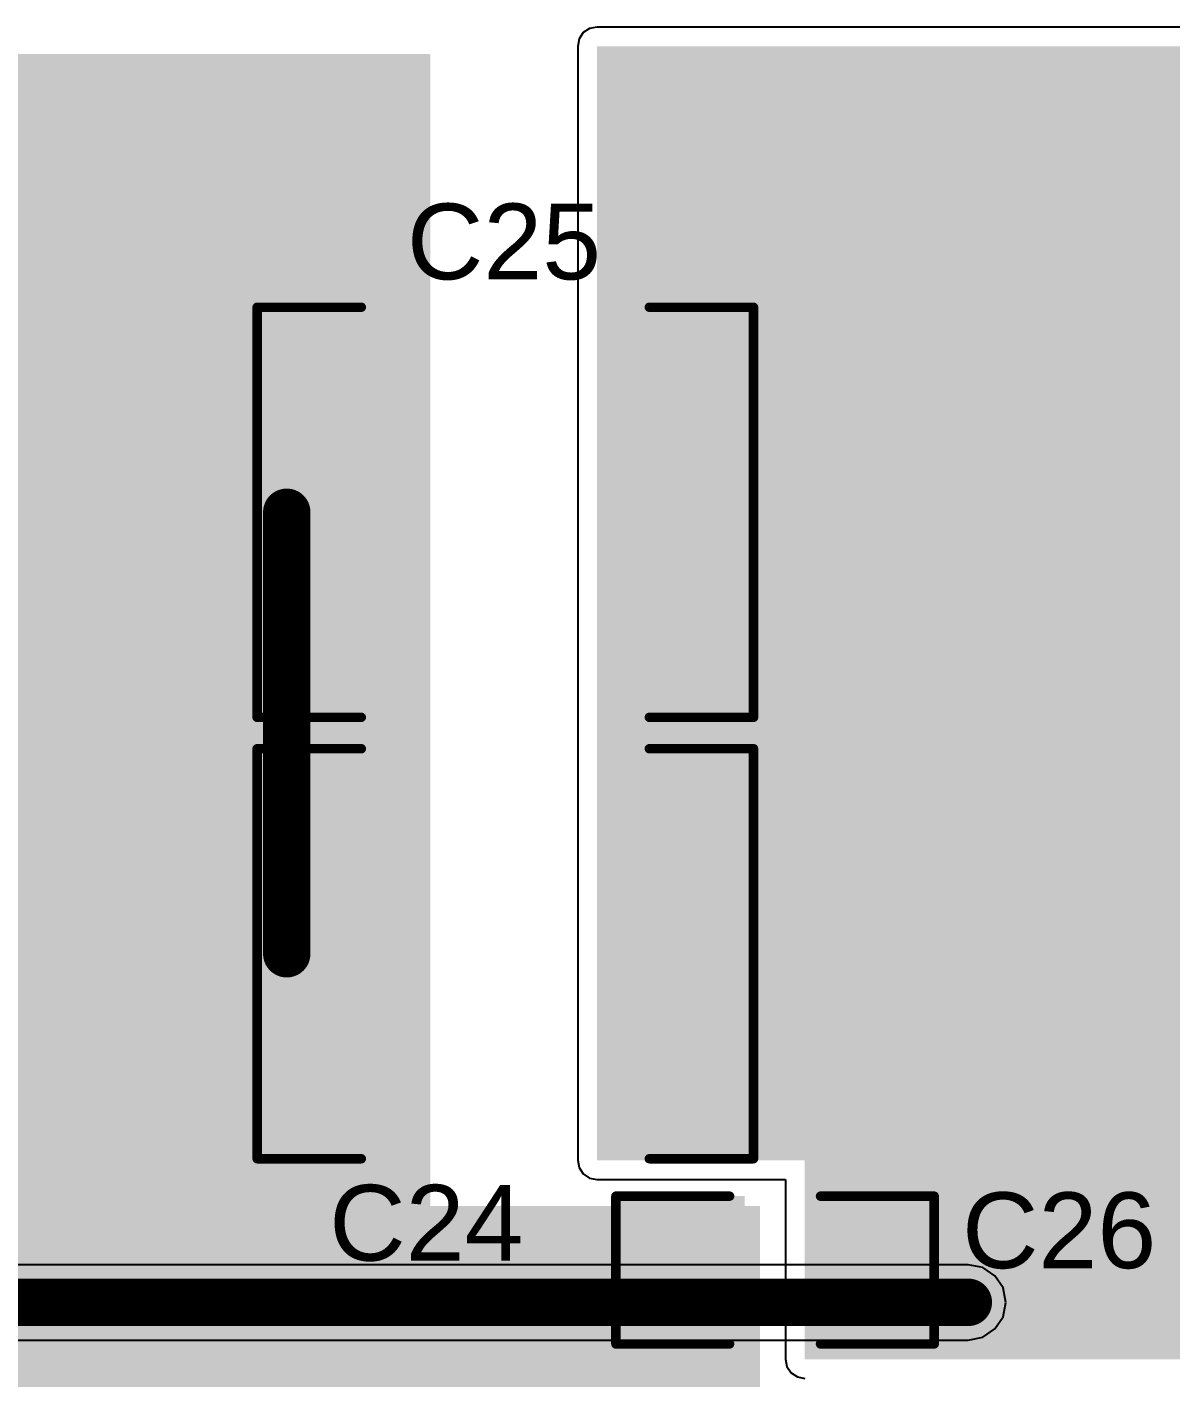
# Model space of a CAD drawing. Header units: millimetres. Extents: x 0 to 5381, y 0 to 5431.
# Drawn here: x 43.51 to 58.85, y 17.1 to 35.21 of the extents above; entities that cross this region are included whole.
import ezdxf

# ---------------------------------------------------------------- set-up
doc = ezdxf.new("R2010")
doc.units = ezdxf.units.MM
for name, color, linetype in [('BottomLayer', 5, 'Continuous'), ('BottomSolder', 6, 'Continuous'), ('TopLayer', 1, 'Continuous'), ('TopOverlay', 2, 'Continuous'), ('TopPaste', 8, 'Continuous'), ('TopSolder', 216, 'Continuous'), ('ViaHoleLayer', 16, 'Continuous')]:
    doc.layers.add(name, color=color, linetype=linetype)
doc.styles.add('Arial', font='', dxfattribs={"height": 0.2})
doc.styles.get('Arial').set_extended_font_data('Arial')

# ---------------------------------------------------------------- blocks, each defined once
blk = doc.blocks.new('D2P____48')
at = {"layer": 'TopLayer'}
for points in [[(-5.715, 9.78), (5.715, 9.78), (5.715, 0.89), (-5.715, 0.89)], [(-3.58, -3.43), (-1.5, -3.43), (-1.5, -7.24), (-3.58, -7.24)], [(1.5, -3.43), (3.58, -3.43), (3.58, -7.24), (1.5, -7.24)]]:
    blk.add_hatch(color=1, dxfattribs=at).paths.add_polyline_path(points)
at = {"layer": 'TopPaste'}
for points in [[(-5.715, 9.78), (5.715, 9.78), (5.715, 0.89), (-5.715, 0.89)], [(-3.58, -3.43), (-1.5, -3.43), (-1.5, -7.24), (-3.58, -7.24)], [(1.5, -3.43), (3.58, -3.43), (3.58, -7.24), (1.5, -7.24)]]:
    blk.add_hatch(color=8, dxfattribs=at).paths.add_polyline_path(points)
at = {"layer": 'TopSolder'}
for points in [[(-5.817, 9.882), (5.817, 9.882), (5.817, 0.788), (-5.817, 0.788)], [(-3.682, -3.328), (-1.398, -3.328), (-1.398, -7.342), (-3.682, -7.342)], [(1.398, -3.328), (3.682, -3.328), (3.682, -7.342), (1.398, -7.342)]]:
    blk.add_hatch(color=216, dxfattribs=at).paths.add_polyline_path(points)
at = {"layer": 'TopOverlay', "const_width": 0.254}
for points in [[(-5.207, 0.508), (-5.207, -1.626)], [(5.105, 0.508), (5.105, -1.626)], [(-5.207, -1.626), (5.105, -1.626)], [(-3.962, -5.207), (-3.835, -5.334)], [(-3.962, -5.207), (-3.962, -5.461)], [(-3.835, -5.334), (-3.962, -5.461)]]:
    blk.add_lwpolyline(points, dxfattribs=at)
at = {"layer": 'TopOverlay', "const_width": 0.127}
for points in [[(-5.27, 0.508, 1), (-5.144, 0.508, 1)], [(5.042, 0.508, 1), (5.169, 0.508, 1)], [(-5.27, -1.626, 1), (-5.144, -1.626, 1)], [(-5.27, -1.626, 1), (-5.144, -1.626, 1)], [(5.042, -1.626, 1), (5.169, -1.626, 1)], [(5.042, -1.626, 1), (5.169, -1.626, 1)], [(-4.026, -5.207, 1), (-3.899, -5.207, 1)], [(-4.026, -5.207, 1), (-3.899, -5.207, 1)], [(-3.899, -5.334, 1), (-3.772, -5.334, 1)], [(-3.899, -5.334, 1), (-3.772, -5.334, 1)], [(-4.026, -5.461, 1), (-3.899, -5.461, 1)], [(-4.026, -5.461, 1), (-3.899, -5.461, 1)]]:
    blk.add_lwpolyline(points, format="xyb", close=True, dxfattribs=at)
blk = doc.blocks.new('C___1206_58')
at = {"layer": 'TopLayer'}
for points in [[(-2.032, 0.889), (-0.508, 0.889), (-0.508, -0.889), (-2.032, -0.889)], [(0.508, 0.889), (2.032, 0.889), (2.032, -0.889), (0.508, -0.889)]]:
    blk.add_hatch(color=1, dxfattribs=at).paths.add_polyline_path(points)
at = {"layer": 'TopPaste'}
for points in [[(-2.032, 0.889), (-0.508, 0.889), (-0.508, -0.889), (-2.032, -0.889)], [(0.508, 0.889), (2.032, 0.889), (2.032, -0.889), (0.508, -0.889)]]:
    blk.add_hatch(color=8, dxfattribs=at).paths.add_polyline_path(points)
at = {"layer": 'TopSolder'}
for points in [[(-2.1336, 0.9906), (-0.4064, 0.9906), (-0.4064, -0.9906), (-2.1336, -0.9906)], [(0.4064, 0.9906), (2.1336, 0.9906), (2.1336, -0.9906), (0.4064, -0.9906)]]:
    blk.add_hatch(color=216, dxfattribs=at).paths.add_polyline_path(points)
at = {"layer": 'TopOverlay', "const_width": 0.127}
for points in [[(-2.1336, -0.9906), (-2.1336, 0.9906)], [(-2.1336, 0.9906), (-0.6096, 0.9906)], [(0.6096, 0.9906), (2.1336, 0.9906)], [(2.1336, -0.9906), (2.1336, 0.9906)], [(-2.1336, -0.9906), (-0.6096, -0.9906)], [(0.6096, -0.9906), (2.1336, -0.9906)]]:
    blk.add_lwpolyline(points, dxfattribs=at)
at = {"layer": 'TopOverlay', "const_width": 0.0635}
for points in [[(-2.16535, 0.9906, 1), (-2.10185, 0.9906, 1)], [(-2.16535, 0.9906, 1), (-2.10185, 0.9906, 1)], [(-0.64135, 0.9906, 1), (-0.57785, 0.9906, 1)], [(0.57785, 0.9906, 1), (0.64135, 0.9906, 1)], [(2.10185, 0.9906, 1), (2.16535, 0.9906, 1)], [(2.10185, 0.9906, 1), (2.16535, 0.9906, 1)], [(-2.16535, -0.9906, 1), (-2.10185, -0.9906, 1)], [(-2.16535, -0.9906, 1), (-2.10185, -0.9906, 1)], [(-0.64135, -0.9906, 1), (-0.57785, -0.9906, 1)], [(0.57785, -0.9906, 1), (0.64135, -0.9906, 1)], [(2.10185, -0.9906, 1), (2.16535, -0.9906, 1)], [(2.10185, -0.9906, 1), (2.16535, -0.9906, 1)]]:
    blk.add_lwpolyline(points, format="xyb", close=True, dxfattribs=at)
blk = doc.blocks.new('C___2220_59')
at = {"layer": 'TopLayer'}
for points in [[(-3.2, 2.6), (-2, 2.6), (-2, -2.6), (-3.2, -2.6)], [(2, 2.6), (3.2, 2.6), (3.2, -2.6), (2, -2.6)]]:
    blk.add_hatch(color=1, dxfattribs=at).paths.add_polyline_path(points)
at = {"layer": 'TopPaste'}
for points in [[(-3.2, 2.6), (-2, 2.6), (-2, -2.6), (-3.2, -2.6)], [(2, 2.6), (3.2, 2.6), (3.2, -2.6), (2, -2.6)]]:
    blk.add_hatch(color=8, dxfattribs=at).paths.add_polyline_path(points)
at = {"layer": 'TopSolder'}
for points in [[(-3.302, 2.702), (-1.898, 2.702), (-1.898, -2.702), (-3.302, -2.702)], [(1.898, 2.702), (3.302, 2.702), (3.302, -2.702), (1.898, -2.702)]]:
    blk.add_hatch(color=216, dxfattribs=at).paths.add_polyline_path(points)
at = {"layer": 'TopOverlay', "const_width": 0.127}
for points in [[(-3.327, 2.749), (-1.93, 2.749)], [(-3.327, -2.749), (-3.327, 2.749)], [(1.93, 2.749), (3.327, 2.749)], [(3.327, -2.749), (3.327, 2.749)], [(-3.327, -2.749), (-1.93, -2.749)], [(1.93, -2.749), (3.327, -2.749)]]:
    blk.add_lwpolyline(points, dxfattribs=at)
at = {"layer": 'TopOverlay', "const_width": 0.0635}
for points in [[(-3.359, 2.749, 1), (-3.296, 2.749, 1)], [(-3.359, 2.749, 1), (-3.296, 2.749, 1)], [(-1.962, 2.749, 1), (-1.899, 2.749, 1)], [(1.899, 2.749, 1), (1.962, 2.749, 1)], [(3.296, 2.749, 1), (3.359, 2.749, 1)], [(3.296, 2.749, 1), (3.359, 2.749, 1)], [(-3.359, -2.749, 1), (-3.296, -2.749, 1)], [(-3.359, -2.749, 1), (-3.296, -2.749, 1)], [(-1.962, -2.749, 1), (-1.899, -2.749, 1)], [(1.899, -2.749, 1), (1.962, -2.749, 1)], [(3.296, -2.749, 1), (3.359, -2.749, 1)], [(3.296, -2.749, 1), (3.359, -2.749, 1)]]:
    blk.add_lwpolyline(points, format="xyb", close=True, dxfattribs=at)
blk = doc.blocks.new('C___2220_60')
at = {"layer": 'TopLayer'}
for points in [[(-3.2, 2.6), (-2, 2.6), (-2, -2.6), (-3.2, -2.6)], [(2, 2.6), (3.2, 2.6), (3.2, -2.6), (2, -2.6)]]:
    blk.add_hatch(color=1, dxfattribs=at).paths.add_polyline_path(points)
at = {"layer": 'TopPaste'}
for points in [[(-3.2, 2.6), (-2, 2.6), (-2, -2.6), (-3.2, -2.6)], [(2, 2.6), (3.2, 2.6), (3.2, -2.6), (2, -2.6)]]:
    blk.add_hatch(color=8, dxfattribs=at).paths.add_polyline_path(points)
at = {"layer": 'TopSolder'}
for points in [[(-3.302, 2.702), (-1.898, 2.702), (-1.898, -2.702), (-3.302, -2.702)], [(1.898, 2.702), (3.302, 2.702), (3.302, -2.702), (1.898, -2.702)]]:
    blk.add_hatch(color=216, dxfattribs=at).paths.add_polyline_path(points)
at = {"layer": 'TopOverlay', "const_width": 0.127}
for points in [[(-3.327, 2.749), (-1.93, 2.749)], [(-3.327, -2.749), (-3.327, 2.749)], [(1.93, 2.749), (3.327, 2.749)], [(3.327, -2.749), (3.327, 2.749)], [(-3.327, -2.749), (-1.93, -2.749)], [(1.93, -2.749), (3.327, -2.749)]]:
    blk.add_lwpolyline(points, dxfattribs=at)
at = {"layer": 'TopOverlay', "const_width": 0.0635}
for points in [[(-3.359, 2.749, 1), (-3.296, 2.749, 1)], [(-3.359, 2.749, 1), (-3.296, 2.749, 1)], [(-1.962, 2.749, 1), (-1.899, 2.749, 1)], [(1.899, 2.749, 1), (1.962, 2.749, 1)], [(3.296, 2.749, 1), (3.359, 2.749, 1)], [(3.296, 2.749, 1), (3.359, 2.749, 1)], [(-3.359, -2.749, 1), (-3.296, -2.749, 1)], [(-3.359, -2.749, 1), (-3.296, -2.749, 1)], [(-1.962, -2.749, 1), (-1.899, -2.749, 1)], [(1.899, -2.749, 1), (1.962, -2.749, 1)], [(3.296, -2.749, 1), (3.359, -2.749, 1)], [(3.296, -2.749, 1), (3.359, -2.749, 1)]]:
    blk.add_lwpolyline(points, format="xyb", close=True, dxfattribs=at)

msp = doc.modelspace()

# ---------------------------------------------------------------- hatches: boundary and pattern name
at = {"layer": 'BottomLayer'}
h = msp.add_hatch(color=5, dxfattribs=at)
edge = h.paths.add_edge_path()
edge.add_arc((44.069, 33.812), 0.3, 0, 360)
h = msp.add_hatch(color=5, dxfattribs=at)
edge = h.paths.add_edge_path()
edge.add_arc((45.034, 33.812), 0.3, 0, 360)
h = msp.add_hatch(color=5, dxfattribs=at)
edge = h.paths.add_edge_path()
edge.add_arc((45.999, 33.812), 0.3, 0, 360)
h = msp.add_hatch(color=5, dxfattribs=at)
edge = h.paths.add_edge_path()
edge.add_arc((46.965, 33.812), 0.3, 0, 360)
h = msp.add_hatch(color=5, dxfattribs=at)
edge = h.paths.add_edge_path()
edge.add_arc((47.93, 33.812), 0.3, 0, 360)
h = msp.add_hatch(color=5, dxfattribs=at)
edge = h.paths.add_edge_path()
edge.add_arc((44.069, 32.944), 0.3, 0, 360)
h = msp.add_hatch(color=5, dxfattribs=at)
edge = h.paths.add_edge_path()
edge.add_arc((45.034, 32.944), 0.3, 0, 360)
h = msp.add_hatch(color=5, dxfattribs=at)
edge = h.paths.add_edge_path()
edge.add_arc((45.999, 32.944), 0.3, 0, 360)
h = msp.add_hatch(color=5, dxfattribs=at)
edge = h.paths.add_edge_path()
edge.add_arc((46.965, 32.944), 0.3, 0, 360)
h = msp.add_hatch(color=5, dxfattribs=at)
edge = h.paths.add_edge_path()
edge.add_arc((47.93, 32.944), 0.3, 0, 360)
h = msp.add_hatch(color=5, dxfattribs=at)
edge = h.paths.add_edge_path()
edge.add_arc((44.069, 32.075), 0.3, 0, 360)
h = msp.add_hatch(color=5, dxfattribs=at)
edge = h.paths.add_edge_path()
edge.add_arc((45.034, 32.075), 0.3, 0, 360)
h = msp.add_hatch(color=5, dxfattribs=at)
edge = h.paths.add_edge_path()
edge.add_arc((45.999, 32.075), 0.3, 0, 360)
h = msp.add_hatch(color=5, dxfattribs=at)
edge = h.paths.add_edge_path()
edge.add_arc((44.069, 31.206), 0.3, 0, 360)
h = msp.add_hatch(color=5, dxfattribs=at)
edge = h.paths.add_edge_path()
edge.add_arc((45.034, 31.206), 0.3, 0, 360)
h = msp.add_hatch(color=5, dxfattribs=at)
edge = h.paths.add_edge_path()
edge.add_arc((45.999, 31.206), 0.3, 0, 360)
h = msp.add_hatch(color=5, dxfattribs=at)
edge = h.paths.add_edge_path()
edge.add_arc((44.069, 30.338), 0.3, 0, 360)
h = msp.add_hatch(color=5, dxfattribs=at)
edge = h.paths.add_edge_path()
edge.add_arc((45.034, 30.338), 0.3, 0, 360)
h = msp.add_hatch(color=5, dxfattribs=at)
edge = h.paths.add_edge_path()
edge.add_arc((45.999, 30.338), 0.3, 0, 360)
h = msp.add_hatch(color=5, dxfattribs=at)
edge = h.paths.add_edge_path()
edge.add_arc((44.069, 29.469), 0.3, 0, 360)
h = msp.add_hatch(color=5, dxfattribs=at)
edge = h.paths.add_edge_path()
edge.add_arc((45.034, 29.469), 0.3, 0, 360)
h = msp.add_hatch(color=5, dxfattribs=at)
edge = h.paths.add_edge_path()
edge.add_arc((45.999, 29.469), 0.3, 0, 360)
h = msp.add_hatch(color=5, dxfattribs=at)
edge = h.paths.add_edge_path()
edge.add_arc((44.069, 28.6), 0.3, 0, 360)
h = msp.add_hatch(color=5, dxfattribs=at)
edge = h.paths.add_edge_path()
edge.add_arc((45.034, 28.6), 0.3, 0, 360)
h = msp.add_hatch(color=5, dxfattribs=at)
edge = h.paths.add_edge_path()
edge.add_arc((45.999, 28.6), 0.3, 0, 360)
h = msp.add_hatch(color=5, dxfattribs=at)
edge = h.paths.add_edge_path()
edge.add_arc((44.069, 27.732), 0.3, 0, 360)
h = msp.add_hatch(color=5, dxfattribs=at)
edge = h.paths.add_edge_path()
edge.add_arc((45.034, 27.732), 0.3, 0, 360)
h = msp.add_hatch(color=5, dxfattribs=at)
edge = h.paths.add_edge_path()
edge.add_arc((45.999, 27.732), 0.3, 0, 360)
h = msp.add_hatch(color=5, dxfattribs=at)
edge = h.paths.add_edge_path()
edge.add_arc((44.069, 26.863), 0.3, 0, 360)
h = msp.add_hatch(color=5, dxfattribs=at)
edge = h.paths.add_edge_path()
edge.add_arc((45.034, 26.863), 0.3, 0, 360)
h = msp.add_hatch(color=5, dxfattribs=at)
edge = h.paths.add_edge_path()
edge.add_arc((45.999, 26.863), 0.3, 0, 360)
h = msp.add_hatch(color=5, dxfattribs=at)
edge = h.paths.add_edge_path()
edge.add_arc((44.069, 25.994), 0.3, 0, 360)
h = msp.add_hatch(color=5, dxfattribs=at)
edge = h.paths.add_edge_path()
edge.add_arc((45.034, 25.994), 0.3, 0, 360)
h = msp.add_hatch(color=5, dxfattribs=at)
edge = h.paths.add_edge_path()
edge.add_arc((45.999, 25.994), 0.3, 0, 360)
h = msp.add_hatch(color=5, dxfattribs=at)
edge = h.paths.add_edge_path()
edge.add_arc((44.069, 25.126), 0.3, 0, 360)
h = msp.add_hatch(color=5, dxfattribs=at)
edge = h.paths.add_edge_path()
edge.add_arc((45.034, 25.126), 0.3, 0, 360)
h = msp.add_hatch(color=5, dxfattribs=at)
edge = h.paths.add_edge_path()
edge.add_arc((45.999, 25.126), 0.3, 0, 360)
h = msp.add_hatch(color=5, dxfattribs=at)
edge = h.paths.add_edge_path()
edge.add_arc((44.069, 24.257), 0.3, 0, 360)
h = msp.add_hatch(color=5, dxfattribs=at)
edge = h.paths.add_edge_path()
edge.add_arc((45.034, 24.257), 0.3, 0, 360)
h = msp.add_hatch(color=5, dxfattribs=at)
edge = h.paths.add_edge_path()
edge.add_arc((45.999, 24.257), 0.3, 0, 360)
h = msp.add_hatch(color=5, dxfattribs=at)
edge = h.paths.add_edge_path()
edge.add_arc((44.069, 23.388), 0.3, 0, 360)
h = msp.add_hatch(color=5, dxfattribs=at)
edge = h.paths.add_edge_path()
edge.add_arc((45.034, 23.388), 0.3, 0, 360)
h = msp.add_hatch(color=5, dxfattribs=at)
edge = h.paths.add_edge_path()
edge.add_arc((45.999, 23.388), 0.3, 0, 360)
h = msp.add_hatch(color=5, dxfattribs=at)
edge = h.paths.add_edge_path()
edge.add_arc((44.069, 22.52), 0.3, 0, 360)
h = msp.add_hatch(color=5, dxfattribs=at)
edge = h.paths.add_edge_path()
edge.add_arc((45.034, 22.52), 0.3, 0, 360)
h = msp.add_hatch(color=5, dxfattribs=at)
edge = h.paths.add_edge_path()
edge.add_arc((45.999, 22.52), 0.3, 0, 360)
h = msp.add_hatch(color=5, dxfattribs=at)
edge = h.paths.add_edge_path()
edge.add_arc((44.069, 21.651), 0.3, 0, 360)
h = msp.add_hatch(color=5, dxfattribs=at)
edge = h.paths.add_edge_path()
edge.add_arc((45.034, 21.651), 0.3, 0, 360)
h = msp.add_hatch(color=5, dxfattribs=at)
edge = h.paths.add_edge_path()
edge.add_arc((45.999, 21.651), 0.3, 0, 360)
h = msp.add_hatch(color=5, dxfattribs=at)
edge = h.paths.add_edge_path()
edge.add_arc((44.069, 20.782), 0.3, 0, 360)
h = msp.add_hatch(color=5, dxfattribs=at)
edge = h.paths.add_edge_path()
edge.add_arc((45.034, 20.782), 0.3, 0, 360)
h = msp.add_hatch(color=5, dxfattribs=at)
edge = h.paths.add_edge_path()
edge.add_arc((45.999, 20.782), 0.3, 0, 360)
h = msp.add_hatch(color=5, dxfattribs=at)
edge = h.paths.add_edge_path()
edge.add_arc((44.069, 19.914), 0.3, 0, 360)
h = msp.add_hatch(color=5, dxfattribs=at)
edge = h.paths.add_edge_path()
edge.add_arc((45.034, 19.914), 0.3, 0, 360)
h = msp.add_hatch(color=5, dxfattribs=at)
edge = h.paths.add_edge_path()
edge.add_arc((45.999, 19.914), 0.3, 0, 360)
h = msp.add_hatch(color=5, dxfattribs=at)
edge = h.paths.add_edge_path()
edge.add_arc((44.069, 19.045), 0.3, 0, 360)
h = msp.add_hatch(color=5, dxfattribs=at)
edge = h.paths.add_edge_path()
edge.add_arc((45.034, 19.045), 0.3, 0, 360)
h = msp.add_hatch(color=5, dxfattribs=at)
edge = h.paths.add_edge_path()
edge.add_arc((45.999, 19.045), 0.3, 0, 360)
h = msp.add_hatch(color=5, dxfattribs=at)
edge = h.paths.add_edge_path()
edge.add_arc((56.134, 18.11), 0.3, 0, 360)
at = {"layer": 'BottomSolder'}
h = msp.add_hatch(color=6, dxfattribs=at)
edge = h.paths.add_edge_path()
edge.add_arc((44.069, 33.812), 0.15, 0, 360)
h = msp.add_hatch(color=6, dxfattribs=at)
edge = h.paths.add_edge_path()
edge.add_arc((45.034, 33.812), 0.15, 0, 360)
h = msp.add_hatch(color=6, dxfattribs=at)
edge = h.paths.add_edge_path()
edge.add_arc((45.999, 33.812), 0.15, 0, 360)
h = msp.add_hatch(color=6, dxfattribs=at)
edge = h.paths.add_edge_path()
edge.add_arc((46.965, 33.812), 0.15, 0, 360)
h = msp.add_hatch(color=6, dxfattribs=at)
edge = h.paths.add_edge_path()
edge.add_arc((47.93, 33.812), 0.15, 0, 360)
h = msp.add_hatch(color=6, dxfattribs=at)
edge = h.paths.add_edge_path()
edge.add_arc((44.069, 32.944), 0.15, 0, 360)
h = msp.add_hatch(color=6, dxfattribs=at)
edge = h.paths.add_edge_path()
edge.add_arc((45.034, 32.944), 0.15, 0, 360)
h = msp.add_hatch(color=6, dxfattribs=at)
edge = h.paths.add_edge_path()
edge.add_arc((45.999, 32.944), 0.15, 0, 360)
h = msp.add_hatch(color=6, dxfattribs=at)
edge = h.paths.add_edge_path()
edge.add_arc((46.965, 32.944), 0.15, 0, 360)
h = msp.add_hatch(color=6, dxfattribs=at)
edge = h.paths.add_edge_path()
edge.add_arc((47.93, 32.944), 0.15, 0, 360)
h = msp.add_hatch(color=6, dxfattribs=at)
edge = h.paths.add_edge_path()
edge.add_arc((44.069, 32.075), 0.15, 0, 360)
h = msp.add_hatch(color=6, dxfattribs=at)
edge = h.paths.add_edge_path()
edge.add_arc((45.034, 32.075), 0.15, 0, 360)
h = msp.add_hatch(color=6, dxfattribs=at)
edge = h.paths.add_edge_path()
edge.add_arc((45.999, 32.075), 0.15, 0, 360)
h = msp.add_hatch(color=6, dxfattribs=at)
edge = h.paths.add_edge_path()
edge.add_arc((44.069, 31.206), 0.15, 0, 360)
h = msp.add_hatch(color=6, dxfattribs=at)
edge = h.paths.add_edge_path()
edge.add_arc((45.034, 31.206), 0.15, 0, 360)
h = msp.add_hatch(color=6, dxfattribs=at)
edge = h.paths.add_edge_path()
edge.add_arc((45.999, 31.206), 0.15, 0, 360)
h = msp.add_hatch(color=6, dxfattribs=at)
edge = h.paths.add_edge_path()
edge.add_arc((44.069, 30.338), 0.15, 0, 360)
h = msp.add_hatch(color=6, dxfattribs=at)
edge = h.paths.add_edge_path()
edge.add_arc((45.034, 30.338), 0.15, 0, 360)
h = msp.add_hatch(color=6, dxfattribs=at)
edge = h.paths.add_edge_path()
edge.add_arc((45.999, 30.338), 0.15, 0, 360)
h = msp.add_hatch(color=6, dxfattribs=at)
edge = h.paths.add_edge_path()
edge.add_arc((44.069, 29.469), 0.15, 0, 360)
h = msp.add_hatch(color=6, dxfattribs=at)
edge = h.paths.add_edge_path()
edge.add_arc((45.034, 29.469), 0.15, 0, 360)
h = msp.add_hatch(color=6, dxfattribs=at)
edge = h.paths.add_edge_path()
edge.add_arc((45.999, 29.469), 0.15, 0, 360)
h = msp.add_hatch(color=6, dxfattribs=at)
edge = h.paths.add_edge_path()
edge.add_arc((44.069, 28.6), 0.15, 0, 360)
h = msp.add_hatch(color=6, dxfattribs=at)
edge = h.paths.add_edge_path()
edge.add_arc((45.034, 28.6), 0.15, 0, 360)
h = msp.add_hatch(color=6, dxfattribs=at)
edge = h.paths.add_edge_path()
edge.add_arc((45.999, 28.6), 0.15, 0, 360)
h = msp.add_hatch(color=6, dxfattribs=at)
edge = h.paths.add_edge_path()
edge.add_arc((44.069, 27.732), 0.15, 0, 360)
h = msp.add_hatch(color=6, dxfattribs=at)
edge = h.paths.add_edge_path()
edge.add_arc((45.034, 27.732), 0.15, 0, 360)
h = msp.add_hatch(color=6, dxfattribs=at)
edge = h.paths.add_edge_path()
edge.add_arc((45.999, 27.732), 0.15, 0, 360)
h = msp.add_hatch(color=6, dxfattribs=at)
edge = h.paths.add_edge_path()
edge.add_arc((44.069, 26.863), 0.15, 0, 360)
h = msp.add_hatch(color=6, dxfattribs=at)
edge = h.paths.add_edge_path()
edge.add_arc((45.034, 26.863), 0.15, 0, 360)
h = msp.add_hatch(color=6, dxfattribs=at)
edge = h.paths.add_edge_path()
edge.add_arc((45.999, 26.863), 0.15, 0, 360)
h = msp.add_hatch(color=6, dxfattribs=at)
edge = h.paths.add_edge_path()
edge.add_arc((44.069, 25.994), 0.15, 0, 360)
h = msp.add_hatch(color=6, dxfattribs=at)
edge = h.paths.add_edge_path()
edge.add_arc((45.034, 25.994), 0.15, 0, 360)
h = msp.add_hatch(color=6, dxfattribs=at)
edge = h.paths.add_edge_path()
edge.add_arc((45.999, 25.994), 0.15, 0, 360)
h = msp.add_hatch(color=6, dxfattribs=at)
edge = h.paths.add_edge_path()
edge.add_arc((44.069, 25.126), 0.15, 0, 360)
h = msp.add_hatch(color=6, dxfattribs=at)
edge = h.paths.add_edge_path()
edge.add_arc((45.034, 25.126), 0.15, 0, 360)
h = msp.add_hatch(color=6, dxfattribs=at)
edge = h.paths.add_edge_path()
edge.add_arc((45.999, 25.126), 0.15, 0, 360)
h = msp.add_hatch(color=6, dxfattribs=at)
edge = h.paths.add_edge_path()
edge.add_arc((44.069, 24.257), 0.15, 0, 360)
h = msp.add_hatch(color=6, dxfattribs=at)
edge = h.paths.add_edge_path()
edge.add_arc((45.034, 24.257), 0.15, 0, 360)
h = msp.add_hatch(color=6, dxfattribs=at)
edge = h.paths.add_edge_path()
edge.add_arc((45.999, 24.257), 0.15, 0, 360)
h = msp.add_hatch(color=6, dxfattribs=at)
edge = h.paths.add_edge_path()
edge.add_arc((44.069, 23.388), 0.15, 0, 360)
h = msp.add_hatch(color=6, dxfattribs=at)
edge = h.paths.add_edge_path()
edge.add_arc((45.034, 23.388), 0.15, 0, 360)
h = msp.add_hatch(color=6, dxfattribs=at)
edge = h.paths.add_edge_path()
edge.add_arc((45.999, 23.388), 0.15, 0, 360)
h = msp.add_hatch(color=6, dxfattribs=at)
edge = h.paths.add_edge_path()
edge.add_arc((44.069, 22.52), 0.15, 0, 360)
h = msp.add_hatch(color=6, dxfattribs=at)
edge = h.paths.add_edge_path()
edge.add_arc((45.034, 22.52), 0.15, 0, 360)
h = msp.add_hatch(color=6, dxfattribs=at)
edge = h.paths.add_edge_path()
edge.add_arc((45.999, 22.52), 0.15, 0, 360)
h = msp.add_hatch(color=6, dxfattribs=at)
edge = h.paths.add_edge_path()
edge.add_arc((44.069, 21.651), 0.15, 0, 360)
h = msp.add_hatch(color=6, dxfattribs=at)
edge = h.paths.add_edge_path()
edge.add_arc((45.034, 21.651), 0.15, 0, 360)
h = msp.add_hatch(color=6, dxfattribs=at)
edge = h.paths.add_edge_path()
edge.add_arc((45.999, 21.651), 0.15, 0, 360)
h = msp.add_hatch(color=6, dxfattribs=at)
edge = h.paths.add_edge_path()
edge.add_arc((44.069, 20.782), 0.15, 0, 360)
h = msp.add_hatch(color=6, dxfattribs=at)
edge = h.paths.add_edge_path()
edge.add_arc((45.034, 20.782), 0.15, 0, 360)
h = msp.add_hatch(color=6, dxfattribs=at)
edge = h.paths.add_edge_path()
edge.add_arc((45.999, 20.782), 0.15, 0, 360)
h = msp.add_hatch(color=6, dxfattribs=at)
edge = h.paths.add_edge_path()
edge.add_arc((44.069, 19.914), 0.15, 0, 360)
h = msp.add_hatch(color=6, dxfattribs=at)
edge = h.paths.add_edge_path()
edge.add_arc((45.034, 19.914), 0.15, 0, 360)
h = msp.add_hatch(color=6, dxfattribs=at)
edge = h.paths.add_edge_path()
edge.add_arc((45.999, 19.914), 0.15, 0, 360)
h = msp.add_hatch(color=6, dxfattribs=at)
edge = h.paths.add_edge_path()
edge.add_arc((44.069, 19.045), 0.15, 0, 360)
h = msp.add_hatch(color=6, dxfattribs=at)
edge = h.paths.add_edge_path()
edge.add_arc((45.034, 19.045), 0.15, 0, 360)
h = msp.add_hatch(color=6, dxfattribs=at)
edge = h.paths.add_edge_path()
edge.add_arc((45.999, 19.045), 0.15, 0, 360)
h = msp.add_hatch(color=6, dxfattribs=at)
edge = h.paths.add_edge_path()
edge.add_arc((56.134, 18.11), 0.15, 0, 360)
at = {"layer": 'TopLayer'}
for points in [[(43.358, 16.739), (48.92, 16.739), (48.92, 34.849), (43.358, 34.849)], [(51.156, 20.015), (63.17, 20.015), (63.17, 34.95), (51.156, 34.95)], [(53.942, 17.348), (63.144, 17.348), (63.144, 21.866), (53.942, 21.866)], [(43.637, 16.764), (53.34, 16.764), (53.34, 19.401), (43.637, 19.401)], [(51.776, 18.959), (51.776, 12.979), (53.34, 12.979), (53.34, 18.959)]]:
    msp.add_hatch(color=1, dxfattribs=at).paths.add_polyline_path(points)
h = msp.add_hatch(color=1, dxfattribs=at)
edge = h.paths.add_edge_path()
edge.add_arc((44.069, 33.812), 0.3, 0, 360)
h = msp.add_hatch(color=1, dxfattribs=at)
edge = h.paths.add_edge_path()
edge.add_arc((45.034, 33.812), 0.3, 0, 360)
h = msp.add_hatch(color=1, dxfattribs=at)
edge = h.paths.add_edge_path()
edge.add_arc((45.999, 33.812), 0.3, 0, 360)
h = msp.add_hatch(color=1, dxfattribs=at)
edge = h.paths.add_edge_path()
edge.add_arc((46.965, 33.812), 0.3, 0, 360)
h = msp.add_hatch(color=1, dxfattribs=at)
edge = h.paths.add_edge_path()
edge.add_arc((47.93, 33.812), 0.3, 0, 360)
h = msp.add_hatch(color=1, dxfattribs=at)
edge = h.paths.add_edge_path()
edge.add_arc((44.069, 32.944), 0.3, 0, 360)
h = msp.add_hatch(color=1, dxfattribs=at)
edge = h.paths.add_edge_path()
edge.add_arc((45.034, 32.944), 0.3, 0, 360)
h = msp.add_hatch(color=1, dxfattribs=at)
edge = h.paths.add_edge_path()
edge.add_arc((45.999, 32.944), 0.3, 0, 360)
h = msp.add_hatch(color=1, dxfattribs=at)
edge = h.paths.add_edge_path()
edge.add_arc((46.965, 32.944), 0.3, 0, 360)
h = msp.add_hatch(color=1, dxfattribs=at)
edge = h.paths.add_edge_path()
edge.add_arc((47.93, 32.944), 0.3, 0, 360)
h = msp.add_hatch(color=1, dxfattribs=at)
edge = h.paths.add_edge_path()
edge.add_arc((44.069, 32.075), 0.3, 0, 360)
h = msp.add_hatch(color=1, dxfattribs=at)
edge = h.paths.add_edge_path()
edge.add_arc((45.034, 32.075), 0.3, 0, 360)
h = msp.add_hatch(color=1, dxfattribs=at)
edge = h.paths.add_edge_path()
edge.add_arc((45.999, 32.075), 0.3, 0, 360)
h = msp.add_hatch(color=1, dxfattribs=at)
edge = h.paths.add_edge_path()
edge.add_arc((44.069, 31.206), 0.3, 0, 360)
h = msp.add_hatch(color=1, dxfattribs=at)
edge = h.paths.add_edge_path()
edge.add_arc((45.034, 31.206), 0.3, 0, 360)
h = msp.add_hatch(color=1, dxfattribs=at)
edge = h.paths.add_edge_path()
edge.add_arc((45.999, 31.206), 0.3, 0, 360)
h = msp.add_hatch(color=1, dxfattribs=at)
edge = h.paths.add_edge_path()
edge.add_arc((44.069, 30.338), 0.3, 0, 360)
h = msp.add_hatch(color=1, dxfattribs=at)
edge = h.paths.add_edge_path()
edge.add_arc((45.034, 30.338), 0.3, 0, 360)
h = msp.add_hatch(color=1, dxfattribs=at)
edge = h.paths.add_edge_path()
edge.add_arc((45.999, 30.338), 0.3, 0, 360)
h = msp.add_hatch(color=1, dxfattribs=at)
edge = h.paths.add_edge_path()
edge.add_arc((44.069, 29.469), 0.3, 0, 360)
h = msp.add_hatch(color=1, dxfattribs=at)
edge = h.paths.add_edge_path()
edge.add_arc((45.034, 29.469), 0.3, 0, 360)
h = msp.add_hatch(color=1, dxfattribs=at)
edge = h.paths.add_edge_path()
edge.add_arc((45.999, 29.469), 0.3, 0, 360)
h = msp.add_hatch(color=1, dxfattribs=at)
edge = h.paths.add_edge_path()
edge.add_arc((44.069, 28.6), 0.3, 0, 360)
h = msp.add_hatch(color=1, dxfattribs=at)
edge = h.paths.add_edge_path()
edge.add_arc((45.034, 28.6), 0.3, 0, 360)
h = msp.add_hatch(color=1, dxfattribs=at)
edge = h.paths.add_edge_path()
edge.add_arc((45.999, 28.6), 0.3, 0, 360)
h = msp.add_hatch(color=1, dxfattribs=at)
edge = h.paths.add_edge_path()
edge.add_arc((44.069, 27.732), 0.3, 0, 360)
h = msp.add_hatch(color=1, dxfattribs=at)
edge = h.paths.add_edge_path()
edge.add_arc((45.034, 27.732), 0.3, 0, 360)
h = msp.add_hatch(color=1, dxfattribs=at)
edge = h.paths.add_edge_path()
edge.add_arc((45.999, 27.732), 0.3, 0, 360)
h = msp.add_hatch(color=1, dxfattribs=at)
edge = h.paths.add_edge_path()
edge.add_arc((44.069, 26.863), 0.3, 0, 360)
h = msp.add_hatch(color=1, dxfattribs=at)
edge = h.paths.add_edge_path()
edge.add_arc((45.034, 26.863), 0.3, 0, 360)
h = msp.add_hatch(color=1, dxfattribs=at)
edge = h.paths.add_edge_path()
edge.add_arc((45.999, 26.863), 0.3, 0, 360)
h = msp.add_hatch(color=1, dxfattribs=at)
edge = h.paths.add_edge_path()
edge.add_arc((44.069, 25.994), 0.3, 0, 360)
h = msp.add_hatch(color=1, dxfattribs=at)
edge = h.paths.add_edge_path()
edge.add_arc((45.034, 25.994), 0.3, 0, 360)
h = msp.add_hatch(color=1, dxfattribs=at)
edge = h.paths.add_edge_path()
edge.add_arc((45.999, 25.994), 0.3, 0, 360)
h = msp.add_hatch(color=1, dxfattribs=at)
edge = h.paths.add_edge_path()
edge.add_arc((44.069, 25.126), 0.3, 0, 360)
h = msp.add_hatch(color=1, dxfattribs=at)
edge = h.paths.add_edge_path()
edge.add_arc((45.034, 25.126), 0.3, 0, 360)
h = msp.add_hatch(color=1, dxfattribs=at)
edge = h.paths.add_edge_path()
edge.add_arc((45.999, 25.126), 0.3, 0, 360)
h = msp.add_hatch(color=1, dxfattribs=at)
edge = h.paths.add_edge_path()
edge.add_arc((44.069, 24.257), 0.3, 0, 360)
h = msp.add_hatch(color=1, dxfattribs=at)
edge = h.paths.add_edge_path()
edge.add_arc((45.034, 24.257), 0.3, 0, 360)
h = msp.add_hatch(color=1, dxfattribs=at)
edge = h.paths.add_edge_path()
edge.add_arc((45.999, 24.257), 0.3, 0, 360)
h = msp.add_hatch(color=1, dxfattribs=at)
edge = h.paths.add_edge_path()
edge.add_arc((44.069, 23.388), 0.3, 0, 360)
h = msp.add_hatch(color=1, dxfattribs=at)
edge = h.paths.add_edge_path()
edge.add_arc((45.034, 23.388), 0.3, 0, 360)
h = msp.add_hatch(color=1, dxfattribs=at)
edge = h.paths.add_edge_path()
edge.add_arc((45.999, 23.388), 0.3, 0, 360)
h = msp.add_hatch(color=1, dxfattribs=at)
edge = h.paths.add_edge_path()
edge.add_arc((44.069, 22.52), 0.3, 0, 360)
h = msp.add_hatch(color=1, dxfattribs=at)
edge = h.paths.add_edge_path()
edge.add_arc((45.034, 22.52), 0.3, 0, 360)
h = msp.add_hatch(color=1, dxfattribs=at)
edge = h.paths.add_edge_path()
edge.add_arc((45.999, 22.52), 0.3, 0, 360)
h = msp.add_hatch(color=1, dxfattribs=at)
edge = h.paths.add_edge_path()
edge.add_arc((44.069, 21.651), 0.3, 0, 360)
h = msp.add_hatch(color=1, dxfattribs=at)
edge = h.paths.add_edge_path()
edge.add_arc((45.034, 21.651), 0.3, 0, 360)
h = msp.add_hatch(color=1, dxfattribs=at)
edge = h.paths.add_edge_path()
edge.add_arc((45.999, 21.651), 0.3, 0, 360)
h = msp.add_hatch(color=1, dxfattribs=at)
edge = h.paths.add_edge_path()
edge.add_arc((44.069, 20.782), 0.3, 0, 360)
h = msp.add_hatch(color=1, dxfattribs=at)
edge = h.paths.add_edge_path()
edge.add_arc((45.034, 20.782), 0.3, 0, 360)
h = msp.add_hatch(color=1, dxfattribs=at)
edge = h.paths.add_edge_path()
edge.add_arc((45.999, 20.782), 0.3, 0, 360)
h = msp.add_hatch(color=1, dxfattribs=at)
edge = h.paths.add_edge_path()
edge.add_arc((44.069, 19.914), 0.3, 0, 360)
h = msp.add_hatch(color=1, dxfattribs=at)
edge = h.paths.add_edge_path()
edge.add_arc((45.034, 19.914), 0.3, 0, 360)
h = msp.add_hatch(color=1, dxfattribs=at)
edge = h.paths.add_edge_path()
edge.add_arc((45.999, 19.914), 0.3, 0, 360)
h = msp.add_hatch(color=1, dxfattribs=at)
edge = h.paths.add_edge_path()
edge.add_arc((44.069, 19.045), 0.3, 0, 360)
h = msp.add_hatch(color=1, dxfattribs=at)
edge = h.paths.add_edge_path()
edge.add_arc((45.034, 19.045), 0.3, 0, 360)
h = msp.add_hatch(color=1, dxfattribs=at)
edge = h.paths.add_edge_path()
edge.add_arc((45.999, 19.045), 0.3, 0, 360)
h = msp.add_hatch(color=1, dxfattribs=at)
edge = h.paths.add_edge_path()
edge.add_arc((56.134, 18.11), 0.3, 0, 360)
at = {"layer": 'TopSolder'}
h = msp.add_hatch(color=216, dxfattribs=at)
edge = h.paths.add_edge_path()
edge.add_arc((44.069, 33.812), 0.15, 0, 360)
h = msp.add_hatch(color=216, dxfattribs=at)
edge = h.paths.add_edge_path()
edge.add_arc((45.034, 33.812), 0.15, 0, 360)
h = msp.add_hatch(color=216, dxfattribs=at)
edge = h.paths.add_edge_path()
edge.add_arc((45.999, 33.812), 0.15, 0, 360)
h = msp.add_hatch(color=216, dxfattribs=at)
edge = h.paths.add_edge_path()
edge.add_arc((46.965, 33.812), 0.15, 0, 360)
h = msp.add_hatch(color=216, dxfattribs=at)
edge = h.paths.add_edge_path()
edge.add_arc((47.93, 33.812), 0.15, 0, 360)
h = msp.add_hatch(color=216, dxfattribs=at)
edge = h.paths.add_edge_path()
edge.add_arc((44.069, 32.944), 0.15, 0, 360)
h = msp.add_hatch(color=216, dxfattribs=at)
edge = h.paths.add_edge_path()
edge.add_arc((45.034, 32.944), 0.15, 0, 360)
h = msp.add_hatch(color=216, dxfattribs=at)
edge = h.paths.add_edge_path()
edge.add_arc((45.999, 32.944), 0.15, 0, 360)
h = msp.add_hatch(color=216, dxfattribs=at)
edge = h.paths.add_edge_path()
edge.add_arc((46.965, 32.944), 0.15, 0, 360)
h = msp.add_hatch(color=216, dxfattribs=at)
edge = h.paths.add_edge_path()
edge.add_arc((47.93, 32.944), 0.15, 0, 360)
h = msp.add_hatch(color=216, dxfattribs=at)
edge = h.paths.add_edge_path()
edge.add_arc((44.069, 32.075), 0.15, 0, 360)
h = msp.add_hatch(color=216, dxfattribs=at)
edge = h.paths.add_edge_path()
edge.add_arc((45.034, 32.075), 0.15, 0, 360)
h = msp.add_hatch(color=216, dxfattribs=at)
edge = h.paths.add_edge_path()
edge.add_arc((45.999, 32.075), 0.15, 0, 360)
h = msp.add_hatch(color=216, dxfattribs=at)
edge = h.paths.add_edge_path()
edge.add_arc((44.069, 31.206), 0.15, 0, 360)
h = msp.add_hatch(color=216, dxfattribs=at)
edge = h.paths.add_edge_path()
edge.add_arc((45.034, 31.206), 0.15, 0, 360)
h = msp.add_hatch(color=216, dxfattribs=at)
edge = h.paths.add_edge_path()
edge.add_arc((45.999, 31.206), 0.15, 0, 360)
h = msp.add_hatch(color=216, dxfattribs=at)
edge = h.paths.add_edge_path()
edge.add_arc((44.069, 30.338), 0.15, 0, 360)
h = msp.add_hatch(color=216, dxfattribs=at)
edge = h.paths.add_edge_path()
edge.add_arc((45.034, 30.338), 0.15, 0, 360)
h = msp.add_hatch(color=216, dxfattribs=at)
edge = h.paths.add_edge_path()
edge.add_arc((45.999, 30.338), 0.15, 0, 360)
h = msp.add_hatch(color=216, dxfattribs=at)
edge = h.paths.add_edge_path()
edge.add_arc((44.069, 29.469), 0.15, 0, 360)
h = msp.add_hatch(color=216, dxfattribs=at)
edge = h.paths.add_edge_path()
edge.add_arc((45.034, 29.469), 0.15, 0, 360)
h = msp.add_hatch(color=216, dxfattribs=at)
edge = h.paths.add_edge_path()
edge.add_arc((45.999, 29.469), 0.15, 0, 360)
h = msp.add_hatch(color=216, dxfattribs=at)
edge = h.paths.add_edge_path()
edge.add_arc((44.069, 28.6), 0.15, 0, 360)
h = msp.add_hatch(color=216, dxfattribs=at)
edge = h.paths.add_edge_path()
edge.add_arc((45.034, 28.6), 0.15, 0, 360)
h = msp.add_hatch(color=216, dxfattribs=at)
edge = h.paths.add_edge_path()
edge.add_arc((45.999, 28.6), 0.15, 0, 360)
h = msp.add_hatch(color=216, dxfattribs=at)
edge = h.paths.add_edge_path()
edge.add_arc((44.069, 27.732), 0.15, 0, 360)
h = msp.add_hatch(color=216, dxfattribs=at)
edge = h.paths.add_edge_path()
edge.add_arc((45.034, 27.732), 0.15, 0, 360)
h = msp.add_hatch(color=216, dxfattribs=at)
edge = h.paths.add_edge_path()
edge.add_arc((45.999, 27.732), 0.15, 0, 360)
h = msp.add_hatch(color=216, dxfattribs=at)
edge = h.paths.add_edge_path()
edge.add_arc((44.069, 26.863), 0.15, 0, 360)
h = msp.add_hatch(color=216, dxfattribs=at)
edge = h.paths.add_edge_path()
edge.add_arc((45.034, 26.863), 0.15, 0, 360)
h = msp.add_hatch(color=216, dxfattribs=at)
edge = h.paths.add_edge_path()
edge.add_arc((45.999, 26.863), 0.15, 0, 360)
h = msp.add_hatch(color=216, dxfattribs=at)
edge = h.paths.add_edge_path()
edge.add_arc((44.069, 25.994), 0.15, 0, 360)
h = msp.add_hatch(color=216, dxfattribs=at)
edge = h.paths.add_edge_path()
edge.add_arc((45.034, 25.994), 0.15, 0, 360)
h = msp.add_hatch(color=216, dxfattribs=at)
edge = h.paths.add_edge_path()
edge.add_arc((45.999, 25.994), 0.15, 0, 360)
h = msp.add_hatch(color=216, dxfattribs=at)
edge = h.paths.add_edge_path()
edge.add_arc((44.069, 25.126), 0.15, 0, 360)
h = msp.add_hatch(color=216, dxfattribs=at)
edge = h.paths.add_edge_path()
edge.add_arc((45.034, 25.126), 0.15, 0, 360)
h = msp.add_hatch(color=216, dxfattribs=at)
edge = h.paths.add_edge_path()
edge.add_arc((45.999, 25.126), 0.15, 0, 360)
h = msp.add_hatch(color=216, dxfattribs=at)
edge = h.paths.add_edge_path()
edge.add_arc((44.069, 24.257), 0.15, 0, 360)
h = msp.add_hatch(color=216, dxfattribs=at)
edge = h.paths.add_edge_path()
edge.add_arc((45.034, 24.257), 0.15, 0, 360)
h = msp.add_hatch(color=216, dxfattribs=at)
edge = h.paths.add_edge_path()
edge.add_arc((45.999, 24.257), 0.15, 0, 360)
h = msp.add_hatch(color=216, dxfattribs=at)
edge = h.paths.add_edge_path()
edge.add_arc((44.069, 23.388), 0.15, 0, 360)
h = msp.add_hatch(color=216, dxfattribs=at)
edge = h.paths.add_edge_path()
edge.add_arc((45.034, 23.388), 0.15, 0, 360)
h = msp.add_hatch(color=216, dxfattribs=at)
edge = h.paths.add_edge_path()
edge.add_arc((45.999, 23.388), 0.15, 0, 360)
h = msp.add_hatch(color=216, dxfattribs=at)
edge = h.paths.add_edge_path()
edge.add_arc((44.069, 22.52), 0.15, 0, 360)
h = msp.add_hatch(color=216, dxfattribs=at)
edge = h.paths.add_edge_path()
edge.add_arc((45.034, 22.52), 0.15, 0, 360)
h = msp.add_hatch(color=216, dxfattribs=at)
edge = h.paths.add_edge_path()
edge.add_arc((45.999, 22.52), 0.15, 0, 360)
h = msp.add_hatch(color=216, dxfattribs=at)
edge = h.paths.add_edge_path()
edge.add_arc((44.069, 21.651), 0.15, 0, 360)
h = msp.add_hatch(color=216, dxfattribs=at)
edge = h.paths.add_edge_path()
edge.add_arc((45.034, 21.651), 0.15, 0, 360)
h = msp.add_hatch(color=216, dxfattribs=at)
edge = h.paths.add_edge_path()
edge.add_arc((45.999, 21.651), 0.15, 0, 360)
h = msp.add_hatch(color=216, dxfattribs=at)
edge = h.paths.add_edge_path()
edge.add_arc((44.069, 20.782), 0.15, 0, 360)
h = msp.add_hatch(color=216, dxfattribs=at)
edge = h.paths.add_edge_path()
edge.add_arc((45.034, 20.782), 0.15, 0, 360)
h = msp.add_hatch(color=216, dxfattribs=at)
edge = h.paths.add_edge_path()
edge.add_arc((45.999, 20.782), 0.15, 0, 360)
h = msp.add_hatch(color=216, dxfattribs=at)
edge = h.paths.add_edge_path()
edge.add_arc((44.069, 19.914), 0.15, 0, 360)
h = msp.add_hatch(color=216, dxfattribs=at)
edge = h.paths.add_edge_path()
edge.add_arc((45.034, 19.914), 0.15, 0, 360)
h = msp.add_hatch(color=216, dxfattribs=at)
edge = h.paths.add_edge_path()
edge.add_arc((45.999, 19.914), 0.15, 0, 360)
h = msp.add_hatch(color=216, dxfattribs=at)
edge = h.paths.add_edge_path()
edge.add_arc((44.069, 19.045), 0.15, 0, 360)
h = msp.add_hatch(color=216, dxfattribs=at)
edge = h.paths.add_edge_path()
edge.add_arc((45.034, 19.045), 0.15, 0, 360)
h = msp.add_hatch(color=216, dxfattribs=at)
edge = h.paths.add_edge_path()
edge.add_arc((45.999, 19.045), 0.15, 0, 360)
h = msp.add_hatch(color=216, dxfattribs=at)
edge = h.paths.add_edge_path()
edge.add_arc((56.134, 18.11), 0.15, 0, 360)
at = {"layer": 'ViaHoleLayer'}
h = msp.add_hatch(color=16, dxfattribs=at)
edge = h.paths.add_edge_path()
edge.add_arc((44.069, 33.812), 0.15, 0, 360)
h = msp.add_hatch(color=16, dxfattribs=at)
edge = h.paths.add_edge_path()
edge.add_arc((45.034, 33.812), 0.15, 0, 360)
h = msp.add_hatch(color=16, dxfattribs=at)
edge = h.paths.add_edge_path()
edge.add_arc((45.999, 33.812), 0.15, 0, 360)
h = msp.add_hatch(color=16, dxfattribs=at)
edge = h.paths.add_edge_path()
edge.add_arc((46.965, 33.812), 0.15, 0, 360)
h = msp.add_hatch(color=16, dxfattribs=at)
edge = h.paths.add_edge_path()
edge.add_arc((47.93, 33.812), 0.15, 0, 360)
h = msp.add_hatch(color=16, dxfattribs=at)
edge = h.paths.add_edge_path()
edge.add_arc((44.069, 32.944), 0.15, 0, 360)
h = msp.add_hatch(color=16, dxfattribs=at)
edge = h.paths.add_edge_path()
edge.add_arc((45.034, 32.944), 0.15, 0, 360)
h = msp.add_hatch(color=16, dxfattribs=at)
edge = h.paths.add_edge_path()
edge.add_arc((45.999, 32.944), 0.15, 0, 360)
h = msp.add_hatch(color=16, dxfattribs=at)
edge = h.paths.add_edge_path()
edge.add_arc((46.965, 32.944), 0.15, 0, 360)
h = msp.add_hatch(color=16, dxfattribs=at)
edge = h.paths.add_edge_path()
edge.add_arc((47.93, 32.944), 0.15, 0, 360)
h = msp.add_hatch(color=16, dxfattribs=at)
edge = h.paths.add_edge_path()
edge.add_arc((44.069, 32.075), 0.15, 0, 360)
h = msp.add_hatch(color=16, dxfattribs=at)
edge = h.paths.add_edge_path()
edge.add_arc((45.034, 32.075), 0.15, 0, 360)
h = msp.add_hatch(color=16, dxfattribs=at)
edge = h.paths.add_edge_path()
edge.add_arc((45.999, 32.075), 0.15, 0, 360)
h = msp.add_hatch(color=16, dxfattribs=at)
edge = h.paths.add_edge_path()
edge.add_arc((44.069, 31.206), 0.15, 0, 360)
h = msp.add_hatch(color=16, dxfattribs=at)
edge = h.paths.add_edge_path()
edge.add_arc((45.034, 31.206), 0.15, 0, 360)
h = msp.add_hatch(color=16, dxfattribs=at)
edge = h.paths.add_edge_path()
edge.add_arc((45.999, 31.206), 0.15, 0, 360)
h = msp.add_hatch(color=16, dxfattribs=at)
edge = h.paths.add_edge_path()
edge.add_arc((44.069, 30.338), 0.15, 0, 360)
h = msp.add_hatch(color=16, dxfattribs=at)
edge = h.paths.add_edge_path()
edge.add_arc((45.034, 30.338), 0.15, 0, 360)
h = msp.add_hatch(color=16, dxfattribs=at)
edge = h.paths.add_edge_path()
edge.add_arc((45.999, 30.338), 0.15, 0, 360)
h = msp.add_hatch(color=16, dxfattribs=at)
edge = h.paths.add_edge_path()
edge.add_arc((44.069, 29.469), 0.15, 0, 360)
h = msp.add_hatch(color=16, dxfattribs=at)
edge = h.paths.add_edge_path()
edge.add_arc((45.034, 29.469), 0.15, 0, 360)
h = msp.add_hatch(color=16, dxfattribs=at)
edge = h.paths.add_edge_path()
edge.add_arc((45.999, 29.469), 0.15, 0, 360)
h = msp.add_hatch(color=16, dxfattribs=at)
edge = h.paths.add_edge_path()
edge.add_arc((44.069, 28.6), 0.15, 0, 360)
h = msp.add_hatch(color=16, dxfattribs=at)
edge = h.paths.add_edge_path()
edge.add_arc((45.034, 28.6), 0.15, 0, 360)
h = msp.add_hatch(color=16, dxfattribs=at)
edge = h.paths.add_edge_path()
edge.add_arc((45.999, 28.6), 0.15, 0, 360)
h = msp.add_hatch(color=16, dxfattribs=at)
edge = h.paths.add_edge_path()
edge.add_arc((44.069, 27.732), 0.15, 0, 360)
h = msp.add_hatch(color=16, dxfattribs=at)
edge = h.paths.add_edge_path()
edge.add_arc((45.034, 27.732), 0.15, 0, 360)
h = msp.add_hatch(color=16, dxfattribs=at)
edge = h.paths.add_edge_path()
edge.add_arc((45.999, 27.732), 0.15, 0, 360)
h = msp.add_hatch(color=16, dxfattribs=at)
edge = h.paths.add_edge_path()
edge.add_arc((44.069, 26.863), 0.15, 0, 360)
h = msp.add_hatch(color=16, dxfattribs=at)
edge = h.paths.add_edge_path()
edge.add_arc((45.034, 26.863), 0.15, 0, 360)
h = msp.add_hatch(color=16, dxfattribs=at)
edge = h.paths.add_edge_path()
edge.add_arc((45.999, 26.863), 0.15, 0, 360)
h = msp.add_hatch(color=16, dxfattribs=at)
edge = h.paths.add_edge_path()
edge.add_arc((44.069, 25.994), 0.15, 0, 360)
h = msp.add_hatch(color=16, dxfattribs=at)
edge = h.paths.add_edge_path()
edge.add_arc((45.034, 25.994), 0.15, 0, 360)
h = msp.add_hatch(color=16, dxfattribs=at)
edge = h.paths.add_edge_path()
edge.add_arc((45.999, 25.994), 0.15, 0, 360)
h = msp.add_hatch(color=16, dxfattribs=at)
edge = h.paths.add_edge_path()
edge.add_arc((44.069, 25.126), 0.15, 0, 360)
h = msp.add_hatch(color=16, dxfattribs=at)
edge = h.paths.add_edge_path()
edge.add_arc((45.034, 25.126), 0.15, 0, 360)
h = msp.add_hatch(color=16, dxfattribs=at)
edge = h.paths.add_edge_path()
edge.add_arc((45.999, 25.126), 0.15, 0, 360)
h = msp.add_hatch(color=16, dxfattribs=at)
edge = h.paths.add_edge_path()
edge.add_arc((44.069, 24.257), 0.15, 0, 360)
h = msp.add_hatch(color=16, dxfattribs=at)
edge = h.paths.add_edge_path()
edge.add_arc((45.034, 24.257), 0.15, 0, 360)
h = msp.add_hatch(color=16, dxfattribs=at)
edge = h.paths.add_edge_path()
edge.add_arc((45.999, 24.257), 0.15, 0, 360)
h = msp.add_hatch(color=16, dxfattribs=at)
edge = h.paths.add_edge_path()
edge.add_arc((44.069, 23.388), 0.15, 0, 360)
h = msp.add_hatch(color=16, dxfattribs=at)
edge = h.paths.add_edge_path()
edge.add_arc((45.034, 23.388), 0.15, 0, 360)
h = msp.add_hatch(color=16, dxfattribs=at)
edge = h.paths.add_edge_path()
edge.add_arc((45.999, 23.388), 0.15, 0, 360)
h = msp.add_hatch(color=16, dxfattribs=at)
edge = h.paths.add_edge_path()
edge.add_arc((44.069, 22.52), 0.15, 0, 360)
h = msp.add_hatch(color=16, dxfattribs=at)
edge = h.paths.add_edge_path()
edge.add_arc((45.034, 22.52), 0.15, 0, 360)
h = msp.add_hatch(color=16, dxfattribs=at)
edge = h.paths.add_edge_path()
edge.add_arc((45.999, 22.52), 0.15, 0, 360)
h = msp.add_hatch(color=16, dxfattribs=at)
edge = h.paths.add_edge_path()
edge.add_arc((44.069, 21.651), 0.15, 0, 360)
h = msp.add_hatch(color=16, dxfattribs=at)
edge = h.paths.add_edge_path()
edge.add_arc((45.034, 21.651), 0.15, 0, 360)
h = msp.add_hatch(color=16, dxfattribs=at)
edge = h.paths.add_edge_path()
edge.add_arc((45.999, 21.651), 0.15, 0, 360)
h = msp.add_hatch(color=16, dxfattribs=at)
edge = h.paths.add_edge_path()
edge.add_arc((44.069, 20.782), 0.15, 0, 360)
h = msp.add_hatch(color=16, dxfattribs=at)
edge = h.paths.add_edge_path()
edge.add_arc((45.034, 20.782), 0.15, 0, 360)
h = msp.add_hatch(color=16, dxfattribs=at)
edge = h.paths.add_edge_path()
edge.add_arc((45.999, 20.782), 0.15, 0, 360)
h = msp.add_hatch(color=16, dxfattribs=at)
edge = h.paths.add_edge_path()
edge.add_arc((44.069, 19.914), 0.15, 0, 360)
h = msp.add_hatch(color=16, dxfattribs=at)
edge = h.paths.add_edge_path()
edge.add_arc((45.034, 19.914), 0.15, 0, 360)
h = msp.add_hatch(color=16, dxfattribs=at)
edge = h.paths.add_edge_path()
edge.add_arc((45.999, 19.914), 0.15, 0, 360)
h = msp.add_hatch(color=16, dxfattribs=at)
edge = h.paths.add_edge_path()
edge.add_arc((44.069, 19.045), 0.15, 0, 360)
h = msp.add_hatch(color=16, dxfattribs=at)
edge = h.paths.add_edge_path()
edge.add_arc((45.034, 19.045), 0.15, 0, 360)
h = msp.add_hatch(color=16, dxfattribs=at)
edge = h.paths.add_edge_path()
edge.add_arc((45.999, 19.045), 0.15, 0, 360)
h = msp.add_hatch(color=16, dxfattribs=at)
edge = h.paths.add_edge_path()
edge.add_arc((56.134, 18.11), 0.15, 0, 360)

# ---------------------------------------------------------------- linework, layer by layer
at = {"layer": 'BottomLayer'}
for p, q in [((56.134, 18.615), (35.433, 18.615)), ((56.327, 18.577), (56.134, 18.615)), ((56.491, 18.467), (56.327, 18.577)), ((56.601, 18.303), (56.491, 18.467)), ((56.639, 18.11), (56.601, 18.303)), ((56.601, 17.917), (56.639, 18.11)), ((56.327, 17.644), (56.491, 17.753)), ((56.491, 17.753), (56.601, 17.917)), ((35.642, 17.605), (56.134, 17.605)), ((56.134, 17.605), (56.327, 17.644))]:
    msp.add_line(p, q, dxfattribs=at)
at = {"layer": 'BottomLayer', "const_width": 0.635}
msp.add_lwpolyline([(35.433, 18.11), (56.134, 18.11)], dxfattribs=at)
at = {"layer": 'BottomLayer', "const_width": 0.318}
msp.add_lwpolyline([(55.975, 18.11, 1), (56.293, 18.11, 1)], format="xyb", close=True, dxfattribs=at)
at = {"layer": 'TopLayer'}
for p, q in [((51.056, 35.19), (50.972, 35.134)), ((51.156, 35.209), (51.056, 35.19)), ((63.17, 35.209), (51.156, 35.209)), ((50.916, 35.05), (50.897, 34.95)), ((50.972, 35.134), (50.916, 35.05)), ((50.897, 34.95), (50.897, 20.015)), ((50.897, 20.015), (50.916, 19.916)), ((50.916, 19.916), (50.972, 19.832)), ((50.972, 19.832), (51.056, 19.776)), ((51.056, 19.776), (51.156, 19.756)), ((51.156, 19.756), (53.683, 19.756)), ((53.683, 19.756), (53.683, 17.348)), ((53.683, 17.348), (53.702, 17.249)), ((53.702, 17.249), (53.759, 17.165)), ((53.759, 17.165), (53.843, 17.109)), ((53.843, 17.109), (53.942, 17.089))]:
    msp.add_line(p, q, dxfattribs=at)
at = {"layer": 'TopLayer', "const_width": 0.635}
msp.add_lwpolyline([(46.997, 22.784), (46.997, 28.703)], dxfattribs=at)
at = {"layer": 'TopLayer', "const_width": 0.318}
for points in [[(46.838, 28.703, 1), (47.156, 28.703, 1)], [(46.838, 22.784, 1), (47.156, 22.784, 1)]]:
    msp.add_lwpolyline(points, format="xyb", close=True, dxfattribs=at)

# ---------------------------------------------------------------- block references
at = {"rotation": 90}
msp.add_blockref('D2P____48', (64.034, 25.705), dxfattribs=at)
for name, p in [('C___2220_59', (49.927, 28.703)), ('C___2220_60', (49.927, 22.784)), ('C___1206_58', (53.543, 18.543))]:
    msp.add_blockref(name, p)

# ---------------------------------------------------------------- texts
at = {"layer": 'TopOverlay', "style": 'Arial'}
for s, p in [('C25', (48.608, 31.826)), ('C24', (47.566, 18.669)), ('C26', (56.05, 18.568))]:
    msp.add_text(s, height=1.016, dxfattribs=at).set_placement(p)

doc.saveas('drawing.dxf')
